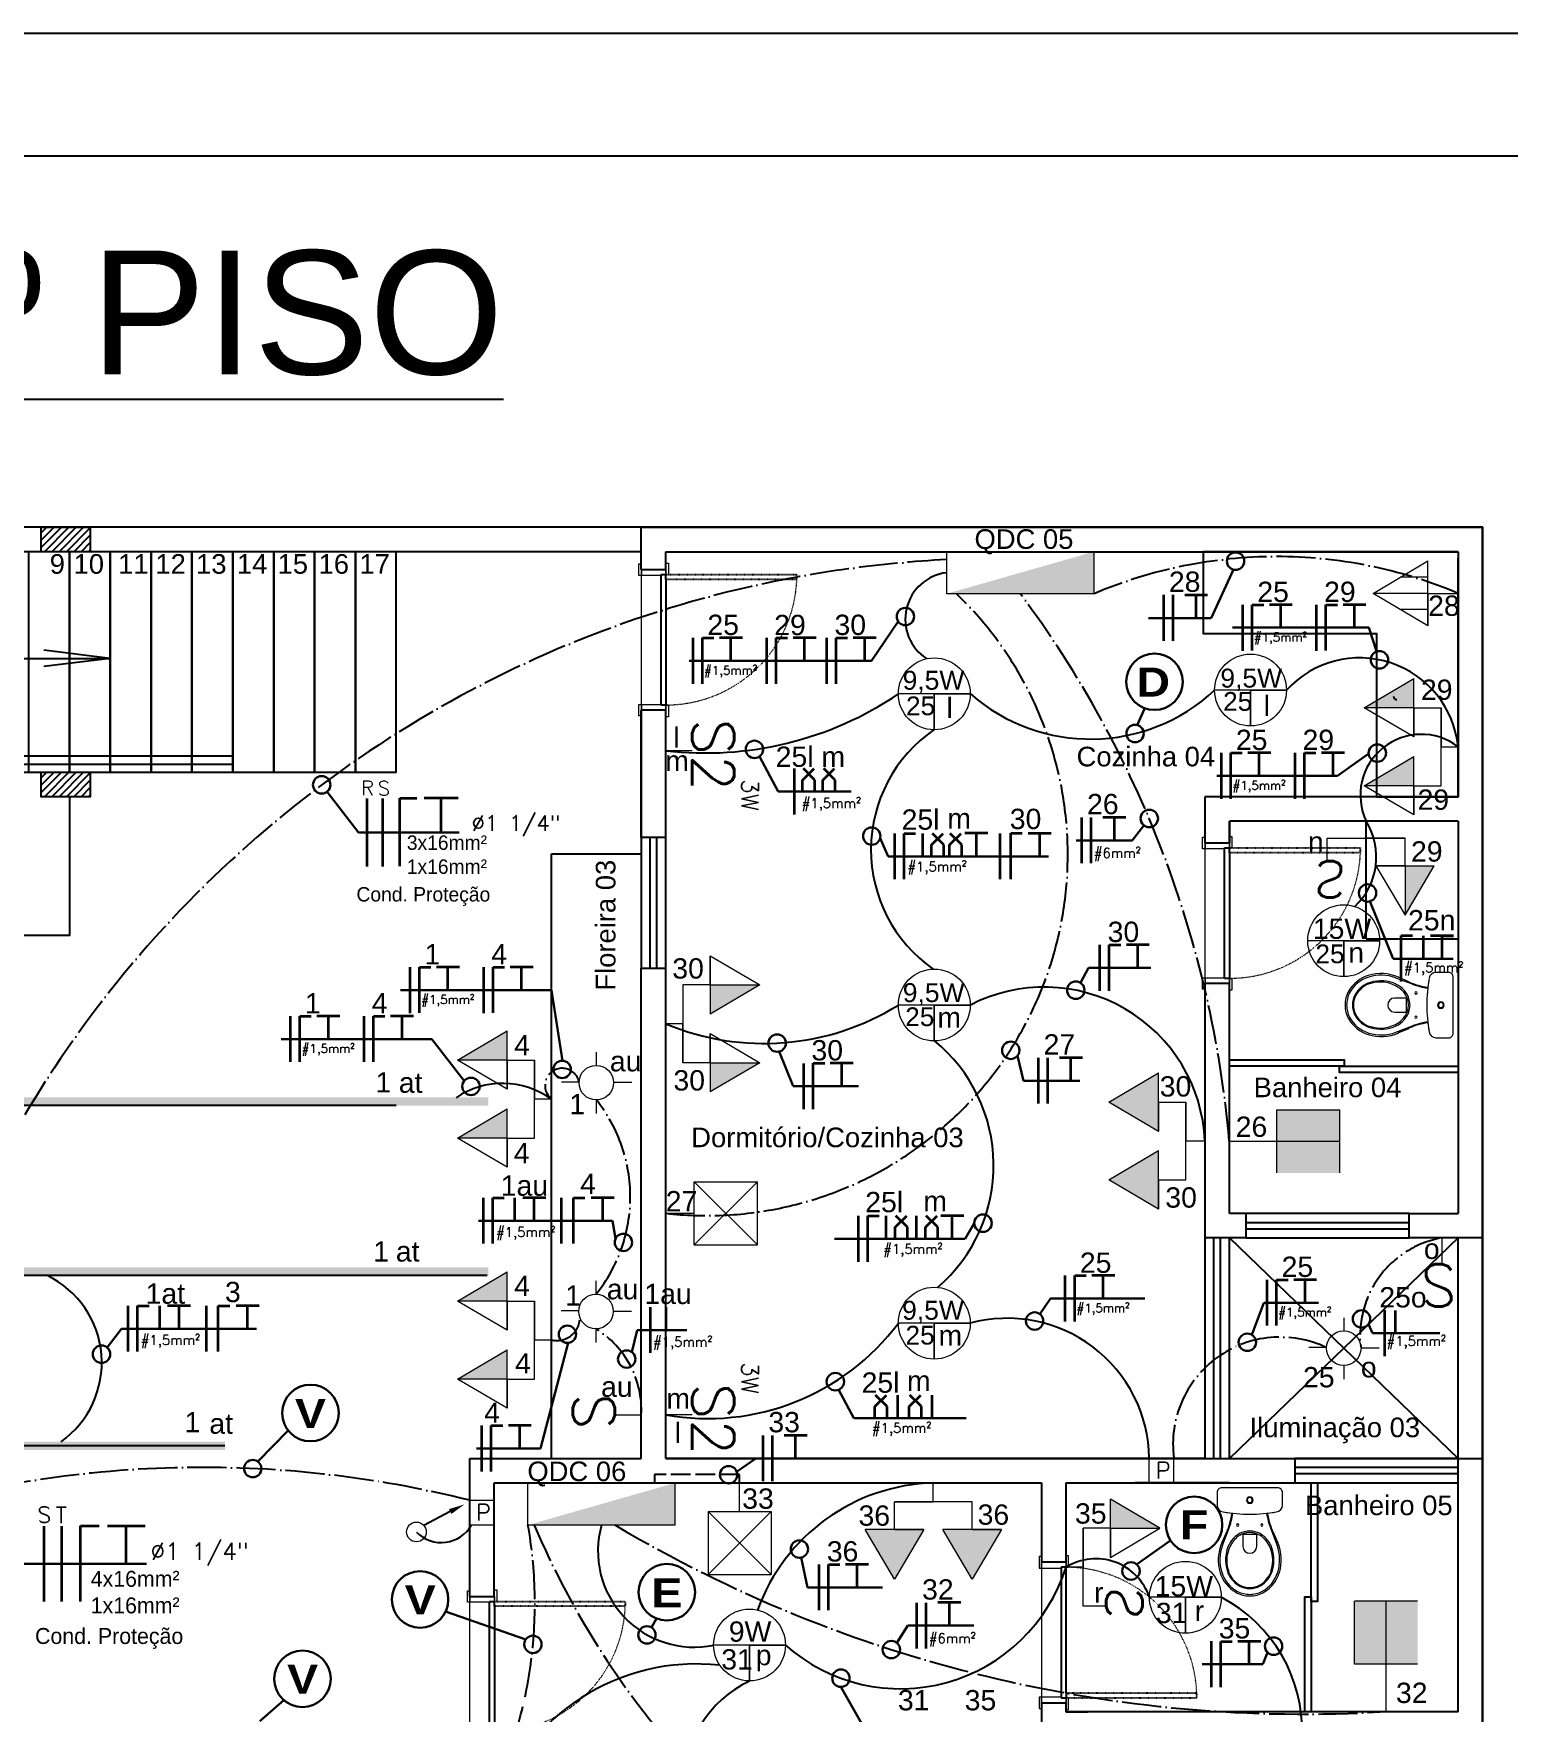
# Model space of a CAD drawing. Header units: millimetres. Extents: x 32721 to 70403, y 1490 to 13922.
# Drawn here: x 34161 to 35064, y 4918 to 5945 of the extents above; entities that cross this region are included whole.
import ezdxf
from ezdxf.enums import TextEntityAlignment as Align

# ---------------------------------------------------------------- set-up
doc = ezdxf.new("R2010")
doc.units = ezdxf.units.MM
for name, pattern in [('ACAD_ISO02W100', [15, 12, -3]), ('ACAD_ISO03W100', [30, 12, -18]), ('ACAD_ISO04W100', [30, 24, -3, 0, -3]), ('DASHDOT', [1, 0.5, -0.25, 0, -0.25])]:
    doc.linetypes.add(name, pattern=pattern)
for name, color, linetype in [('08', 8, 'Continuous'), ('1-ARQ-DEMOLIR', 12, 'Continuous'), ('COMODOS', 50, 'Continuous'), ('Correções', 30, 'Continuous'), ('EJEL25170TP', 1, 'DASHDOT'), ('VIEWPORT', 10, 'Continuous')]:
    doc.layers.add(name, color=color, linetype=linetype)
for name, color, linetype, lineweight in [('A-DOOR', 9, 'Continuous', 9), ('EJEL05130C', 130, 'Continuous', 30), ('EJEL0550C', 50, 'Continuous', 35), ('EJEL0580C', 80, 'Continuous', 9), ('EJEL09210C', 210, 'Continuous', 9), ('EJEL25170C', 170, 'Continuous', 25), ('EJEL25170T', 170, 'ACAD_ISO02W100', 25), ('EJEL3040C', 40, 'Continuous', 9), ('EJELFORMATO', 170, 'Continuous', 25), ('P-SANR-FIXT', 9, 'Continuous', 18)]:
    doc.layers.add(name, color=color, linetype=linetype, lineweight=lineweight)
doc.styles.add('COTAS', font='arial.ttf', dxfattribs={"height": 12})
doc.styles.add('M_abG50', font='', dxfattribs={"width": 1.1, "height": 0.13})
doc.styles.add('PADRÃO', font='', dxfattribs={"height": 0.2})
doc.styles.add('ROMANS', font='romans.shx')
doc.styles.add('ROMANSI', font='RomanS')
doc.styles.add('SR60', font='simplex', dxfattribs={"height": 0.15})
doc.styles.add('SR80', font='SIMPLEX', dxfattribs={"height": 0.1})
doc.styles.get('M_abG50').set_extended_font_data('Arial Black')
doc.styles.get('PADRÃO').set_extended_font_data('AvantGarde Bk BT')

# ---------------------------------------------------------------- blocks, each defined once
blk = doc.blocks.new('Bacia Sanitária - Caixa Acoplada-736075-Planta Baixa Térreo')
at = {"layer": 'P-SANR-FIXT'}
for p, q in [((-46, 446), (-18, 382)), ((-18, 382), (-46, 446)), ((-4, 360), (-42, 462)), ((82, 468), (82, 396)), ((168, 396), (168, 468)), ((292, 462), (254, 360)), ((268, 382), (296, 447)), ((268, 382), (296, 445)), ((82, 396), (82, 392)), ((168, 392), (168, 396)), ((-75, 215), (-75, 139)), ((-75, 215), (-75, 139)), ((325, 139), (325, 215)), ((325, 139), (325, 215)), ((-45, 110), (295, 110)), ((-45, 110), (295, 110))]:
    blk.add_line(p, q, dxfattribs=at)
for centre, radius, start, end in [((142, 569), 207, 119.8934, 162.9037), ((142, 569), 207, 119.8934, 162.9037), ((142, 569), 197, 117.6683, 162.9037), ((125, 599), 173, 89.9999, 119.8345), ((125, 599), 173, 89.9999, 119.8345), ((125, 599), 163, 89.9999, 117.1336), ((125, 599), 128, 89.9999, 120.0915), ((125, 599), 122, 89.9999, 120.0799), ((125, 599), 173, 60.1403, 90.0001), ((125, 599), 173, 60.1403, 90.0001), ((125, 599), 163, 62.8643, 90.0001), ((125, 599), 128, 60.0615, 90.0001), ((125, 599), 122, 60.1319, 90.0001), ((108, 569), 197, 17.096, 62.33), ((108, 569), 207, 17.0964, 60.0857), ((108, 569), 207, 17.0964, 60.0857), ((199, 551), 267, 162.9037, 203.3677), ((199, 551), 267, 162.9037, 203.4156), ((199, 551), 257, 162.9037, 200.3748), ((199, 551), 222, 162.9038, 204.386), ((181, 555), 197, 159.8293, 214.7002), ((142, 569), 163, 120.1119, 162.9038), ((142, 569), 157, 120.1036, 159.8293), ((108, 569), 157, 20.1697, 60.0616), ((108, 569), 163, 17.0964, 60.0087), ((69, 555), 197, 325.2993, 20.1697), ((51, 551), 222, 335.6141, 17.0964), ((51, 551), 257, 339.6252, 17.096), ((51, 551), 267, 336.5877, 17.0964), ((51, 551), 267, 336.5877, 17.0964), ((132, 521), 148, 204.386, 254.5002), ((132, 521), 138, 214.7002, 254.4981), ((125, 468), 42.6, 90, 180), ((125, 468), 42.6, 0.2707, 90.0001), ((118, 521), 148, 285.5003, 335.6141), ((118, 521), 138, 291.2111, 325.2993), ((-471, 187), 494, 9.1619, 23.2779), ((-471, 187), 494, 9.1619, 23.2779), ((-471, 187), 499, 9.1306, 20.3751), ((51, 338), 6.91, 90, 270), ((51, 338), 6.91, 270, 90), ((125, 987), 592, 265.8745, 270), ((125, 497), 123, 254.5002, 270), ((125, 497), 113, 254.4981, 270.0003), ((125, 987), 592, 270, 274.1255), ((125, 497), 113, 270, 285.5011), ((125, 497), 123, 269.9999, 285.5003), ((118, 521), 138, 285.5011, 291.2111), ((199, 338), 6.91, 90, 270), ((199, 338), 6.91, 270, 90), ((721, 187), 499, 159.6251, 170.8694), ((721, 187), 494, 156.7225, 170.8381), ((721, 187), 494, 156.7225, 170.8381), ((-32, 215), 43.2, 99.0149, 179.4935), ((-32, 215), 43.2, 99.0149, 179.4935), ((125, -711), 982, 89.9988, 99.5752), ((125, -711), 982, 96.3826, 99.5752), ((125, 185), 20.2, 90, 270), ((125, -711), 982, 80.4248, 90.0012), ((125, 185), 20.2, 270, 90), ((125, -711), 982, 80.4248, 83.6174), ((282, 215), 43.2, 0.4859, 80.9851), ((282, 215), 43.2, 0.4859, 80.9851), ((-46, 139), 29.3, 180.6996, 271.3234), ((-46, 139), 29.3, 180.6996, 271.3234), ((125, 185), 15.3, 90, 270), ((125, 185), 15.3, 267.6108, 90), ((296, 139), 29.3, 268.6766, 359.3223), ((296, 139), 29.3, 268.6766, 359.3223)]:
    blk.add_arc(centre, radius, start, end, dxfattribs=at)
blk = doc.blocks.new('Porta de madeira - 80x240cm 2-909150-Planta Baixa Térreo')
at = {"layer": 'A-DOOR', "lineweight": 18}
for p, q in [((-520, 122), (-520, 107)), ((-450, 122), (-520, 122)), ((-485, 107), (-450, 107)), ((-450, 107), (-485, 107)), ((-450, 107), (-450, 122)), ((-450, -13), (-450, 107)), ((340, 107), (-450, 107)), ((410, 122), (340, 122)), ((340, 122), (340, 107)), ((340, 107), (375, 107)), ((375, 107), (340, 107)), ((340, 107), (340, -13)), ((410, 107), (410, 122)), ((-525, -43), (-525, -58)), ((-525, -58), (-455, -58)), ((-455, -43), (-485, -43)), ((-485, -43), (-455, -43)), ((-455, -43), (-455, -13)), ((-455, -13), (-450, -13)), ((340, -13), (345, -13)), ((345, -13), (345, -43)), ((375, -43), (345, -43)), ((345, -43), (345, -58)), ((345, -43), (375, -43)), ((345, -58), (415, -58)), ((415, -58), (415, -43))]:
    blk.add_line(p, q, dxfattribs=at)
at = {"layer": 'A-DOOR', "lineweight": 25}
for p, q in [((345, -13), (-455, -13)), ((-455, -13), (-455, -43)), ((-425, -43), (-455, -43)), ((-425, -43), (345, -43)), ((345, -43), (345, -13))]:
    blk.add_line(p, q, dxfattribs=at)
at = {"layer": 'A-DOOR', "linetype": 'ACAD_ISO03W100', "lineweight": 25, "ltscale": 0.1}
for p, q in [((-455, -43), (-455, -843)), ((-425, -843), (-425, -43)), ((-455, -843), (-425, -843))]:
    blk.add_line(p, q, dxfattribs=at)
at = {"layer": 'A-DOOR', "linetype": 'ACAD_ISO03W100', "lineweight": 18, "ltscale": 0.1}
blk.add_arc((-455, -43), 800, 272.1491, 0, dxfattribs=at)
blk = doc.blocks.new('A$C4F674D86')
at = {"layer": 'EJEL0580C'}
for p, q in [((16.16, 0), (-16.16, 0)), ((16.16, 0), (-16.16, 0)), ((0, 0), (0, -16.16)), ((0, -16.16), (0, 0)), ((0, 0), (16.16, 0)), ((0, 0), (0, -16.16)), ((0, -16.16), (0, 0)), ((0, 0), (16.16, 0))]:
    blk.add_line(p, q, dxfattribs=at)
blk.add_circle((0, 0), 16.16, dxfattribs=at)
blk.add_circle((0, 0), 16.16, dxfattribs=at)
blk = doc.blocks.new('ytfytf')
at = {"layer": 'EJEL0580C'}
for p, q in [((0, 236), (0, 134)), ((-134, 4), (-269, 4)), ((274, 0), (134, 0)), ((0, -134), (0, -240))]:
    blk.add_line(p, q, dxfattribs=at)
blk.add_circle((0, 0), 134, dxfattribs=at)
blk = doc.blocks.new('A$C5CDA3447')
at = {"layer": 'EJEL0580C'}
blk.add_line((6.63, 0), (-6.63, 0), dxfattribs=at)
at = {"layer": 'EJEL0580C', "style": 'SR80'}
blk.add_text('S', height=21.16, rotation=270, dxfattribs=at).set_placement((6.63, 7.39))
blk = doc.blocks.new('tomada e int')
at = {"layer": 'EJEL0580C'}
h = blk.add_hatch(color=256, dxfattribs=at)
h.dxf.hatch_style = 1
h.paths.add_polyline_path([(2009.6, 3072.4), (2009.6, 3090.2), (1979.4, 3072.4)])
for p, q in [((1979.4, 3072.4), (2009.6, 3090.2)), ((2009.6, 3054.5), (2009.6, 3090.2)), ((2009.6, 3054.5), (1979.4, 3072.4)), ((2009.6, 3072.4), (1979.4, 3072.4)), ((2009.6, 3072.4), (2026.4, 3072.4)), ((2009.6, 3072.4), (2009.6, 3054.5)), ((2026.4, 3024.7), (2026.4, 3072.4)), ((2026.4, 3072.4), (2026.4, 3048.5)), ((2026.4, 3048.5), (2036.8, 3048.5)), ((2012.4, 3024.7), (2026.4, 3024.7))]:
    blk.add_line(p, q, dxfattribs=at)
at = {"layer": 'EJEL0580C', "style": 'SR80'}
blk.add_text('S', height=22.3, rotation=90, dxfattribs=at).set_placement((2012.4, 3016.9))
blk = doc.blocks.new('A$C3D7A1D48')
at = {"layer": 'EJEL0580C'}
blk.add_line((6.63, 0), (-6.63, 0), dxfattribs=at)
at = {"layer": 'EJEL0580C', "style": 'SR80'}
blk.add_text('S2', height=21.161, rotation=270, dxfattribs=at).set_placement((6.64, 16.05))
blk = doc.blocks.new('s2 3w')
at = {"layer": 'EJEL0580C', "xscale": 1.21732736314486, "yscale": 1.21732736314486, "zscale": 1.21732736314486}
blk.add_blockref('A$C3D7A1D48', (2289.9, 2240.1), dxfattribs=at)
at = {"layer": 'EJEL0580C', "style": 'SR60'}
blk.add_text('3W', height=10.3, rotation=270, dxfattribs=at).set_placement((2328.2, 2222.6))
blk = doc.blocks.new('A$C0AE3526C')
at = {"layer": 'EJEL0580C'}
h = blk.add_hatch(color=256, dxfattribs=at)
h.dxf.hatch_style = 1
h.paths.add_polyline_path([(47.61, 15.87), (15.87, 15.87), (15.87, -15.87), (47.61, -15.87)])
h = blk.add_hatch(color=256, dxfattribs=at)
h.dxf.hatch_style = 1
h.paths.add_polyline_path([(47.61, -15.87), (47.61, 0), (15.87, 0), (15.87, -15.87)])
for p, q in [((15.87, 15.87), (47.61, 15.87)), ((15.87, -15.87), (15.87, 15.87)), ((15.87, -15.87), (15.87, 15.87)), ((47.61, -15.87), (47.61, 15.87)), ((47.61, -15.87), (47.61, 15.87)), ((-7.92, 0), (47.61, 0)), ((0, 0), (47.61, 0))]:
    blk.add_line(p, q, dxfattribs=at)
blk = doc.blocks.new('A$C51C8040F')
at = {"layer": 'EJEL0580C'}
h = blk.add_hatch(color=256, dxfattribs=at)
h.dxf.hatch_style = 1
h.paths.add_polyline_path([(0, -16.93), (28.69, 0), (0, 16.93)])
for p, q in [((0, 0), (0, 16.93)), ((0, 16.93), (0, -16.93)), ((0, 16.93), (28.69, 0)), ((0, 0), (-15.87, 0)), ((28.69, 0), (0, -16.93))]:
    blk.add_line(p, q, dxfattribs=at)
blk = doc.blocks.new('tv 2 altas')
at = {"layer": 'EJEL0580C'}
for p, q in [((-37.6, 2842.2), (10, 2842.2)), ((10, 2842.2), (-13.8, 2842.2)), ((-13.8, 2842.2), (-13.8, 2830.6))]:
    blk.add_line(p, q, dxfattribs=at)
at = {"layer": 'EJEL0580C', "xscale": 1.059979705887933, "yscale": 1.059979705887933, "zscale": 1.059979705887933, "rotation": 90}
for p in [(-37.6, 2859), (10, 2859)]:
    blk.add_blockref('A$C51C8040F', p, dxfattribs=at)
blk = doc.blocks.new('tomada dupla media 01')
at = {"layer": 'EJEL0580C'}
h = blk.add_hatch(color=256, dxfattribs=at)
h.dxf.hatch_style = 1
h.paths.add_polyline_path([(1921.4, 2677.1), (1903.5, 2677.1), (1921.4, 2646.8)])
h = blk.add_hatch(color=256, dxfattribs=at)
h.dxf.hatch_style = 1
h.paths.add_polyline_path([(1969.1, 2677.1), (1951.2, 2677.1), (1969.1, 2646.8)])
for p, q in [((1945.2, 2693.8), (1945.2, 2704.2)), ((1969.1, 2693.8), (1921.4, 2693.8)), ((1921.4, 2693.8), (1945.2, 2693.8)), ((1921.4, 2677.1), (1921.4, 2693.8)), ((1969.1, 2677.1), (1969.1, 2693.8)), ((1939.2, 2677.1), (1903.5, 2677.1)), ((1921.4, 2646.8), (1903.5, 2677.1)), ((1921.4, 2677.1), (1939.2, 2677.1)), ((1939.2, 2677.1), (1921.4, 2646.8)), ((1921.4, 2677.1), (1921.4, 2646.8)), ((1986.9, 2677.1), (1951.2, 2677.1)), ((1969.1, 2646.8), (1951.2, 2677.1)), ((1969.1, 2677.1), (1986.9, 2677.1)), ((1986.9, 2677.1), (1969.1, 2646.8)), ((1969.1, 2677.1), (1969.1, 2646.8))]:
    blk.add_line(p, q, dxfattribs=at)
blk = doc.blocks.new('A$C1FA829F1')
at = {"layer": 'EJEL0580C'}
for p, q in [((0, 0), (0, 16.93)), ((0, 16.93), (0, -16.93)), ((0, 16.93), (28.69, 0)), ((0, 0), (-15.87, 0)), ((0, 8.46), (14.34, 8.46)), ((28.69, 0), (0, -16.93)), ((0, 0), (28.69, 0)), ((0, -8.46), (14.34, -8.46))]:
    blk.add_line(p, q, dxfattribs=at)
blk = doc.blocks.new('A$C15267267')
at = {"layer": 'EJEL0580C'}
for p, q in [((-37.03, -21.16), (-37.03, 0)), ((37.03, 0), (-37.03, 0)), ((37.03, -21.16), (37.03, 0)), ((37.03, -21.16), (-37.03, -21.16))]:
    blk.add_line(p, q, dxfattribs=at)
blk.add_solid([(37.03, 0), (37.03, -21.16), (-37.03, -21.16)], dxfattribs=at)
blk = doc.blocks.new('A$C4247474B')
at = {"layer": 'EJEL0580C'}
for p, q in [((0, 0), (31.7, 0)), ((0, 0), (0, -31.7)), ((31.7, 0), (31.7, -31.7)), ((0, -31.7), (31.7, -31.7))]:
    blk.add_line(p, q, dxfattribs=at)
at = {"layer": 'EJEL0580C', "style": 'SR80'}
blk.add_text('P', height=21.2, rotation=270, dxfattribs=at).set_placement((5.5, -8.3))
blk = doc.blocks.new('A$C45B0798E')
at = {"layer": 'EJEL0580C'}
for p, q in [((-15.87, -15.87), (-15.87, 15.87)), ((-15.87, 15.87), (15.87, 15.87)), ((15.87, -15.87), (15.87, 15.87)), ((-26.87, 0), (-30.17, 0)), ((-15.87, 0), (-26.87, 0)), ((-15.87, -15.87), (15.87, -15.87))]:
    blk.add_line(p, q, dxfattribs=at)
at = {"layer": 'EJEL0580C', "ltscale": 0.015}
for p, q in [((-15.87, -15.87), (15.87, 15.87)), ((-15.87, 15.87), (15.87, -15.87))]:
    blk.add_line(p, q, dxfattribs=at)
blk = doc.blocks.new('A$C71E37391')
at = {"layer": 'EJEL0550C', "ltscale": 0.015}
for p, q in [((7.02, 14.03), (-7.02, 14.03)), ((0, 0), (0, 14.03))]:
    blk.add_line(p, q, dxfattribs=at)
blk = doc.blocks.new('A$C1116134A')
at = {"layer": 'EJEL0550C', "ltscale": 0.015}
for p, q in [((0, -14.03), (0, 14.03)), ((0, 14.03), (7.02, 14.03))]:
    blk.add_line(p, q, dxfattribs=at)
blk = doc.blocks.new('A$C33D512FD')
at = {"layer": 'EJEL0550C', "ltscale": 0.015}
for p, q in [((-3.8, 7), (3.3, 14)), ((3.8, 7), (-3.3, 14)), ((-3.8, 0), (-3.8, 7)), ((3.8, 0), (3.8, 7))]:
    blk.add_line(p, q, dxfattribs=at)
blk = doc.blocks.new('Eletroduto que sober')
at = {"layer": 'EJEL09210C', "linetype": 'ByBlock', "lineweight": -2}
blk.add_line((37626.6869, 7030.9998), (37626.5776, 7030.9418), dxfattribs=at)
at = {"layer": 'EJEL09210C'}
blk.add_circle((37626.5467, 7030.9149), 0.041, dxfattribs=at)
blk.add_solid([(37626.6816, 7031.0097), (37626.7464, 7031.0293), (37626.6922, 7030.9898)], dxfattribs=at)

msp = doc.modelspace()

# ---------------------------------------------------------------- hatches: boundary and pattern name
at = {"layer": '08'}
h = msp.add_hatch(dxfattribs=at)
h.set_pattern_fill('ANSI31', color=256)
h.set_pattern_definition([(45, (-83825.408, -81310.9342), (-2.24506403, 2.24506403), [])])
h.paths.add_polyline_path([(34165.5, 5643.2), (34195.5, 5643.2), (34195.5, 5628.2), (34165.5, 5628.2)])
h = msp.add_hatch(dxfattribs=at)
h.set_pattern_fill('ANSI31', color=256)
h.set_pattern_definition([(45, (-83825.408, -81460.9342), (-2.24506403, 2.24506403), [])])
h.paths.add_polyline_path([(34165.5, 5493.2), (34195.5, 5493.2), (34195.5, 5478.2), (34165.5, 5478.2)])
at = {"layer": '1-ARQ-DEMOLIR', "transparency": 33554559}
h = msp.add_hatch(color=3, dxfattribs=at)
h.dxf.hatch_style = 1
h.paths.add_polyline_path([(33658.1, 5294.2), (33658.1, 5289.2), (34439.1, 5289.2), (34439.1, 5294.2)])
h = msp.add_hatch(color=3, dxfattribs=at)
h.dxf.hatch_style = 1
h.paths.add_polyline_path([(33658.1, 5190.2), (33658.1, 5185.2), (34439.1, 5185.2), (34439.1, 5190.2)])
h = msp.add_hatch(color=3, dxfattribs=at)
h.dxf.hatch_style = 1
h.paths.add_polyline_path([(33817.7, 5083.4), (33817.7, 5078.4), (34278, 5078.4), (34278, 5083.4)])

# ---------------------------------------------------------------- linework, layer by layer
at = {"layer": '08'}
for p, q in [((34427.8, 5643.2), (34277, 5643.2)), ((34532.8, 5617.2), (34532.8, 5643.2)), ((34532.8, 5643.2), (35047.8, 5643.2)), ((35047.8, 5643.2), (35047.8, 5208.2)), ((34547.8, 5617.2), (34547.8, 5628.2)), ((34547.8, 5628.2), (35032.8, 5628.2)), ((35032.8, 5628.2), (35032.8, 5478.2)), ((34532.8, 5617.2), (34547.8, 5617.2)), ((34045.3, 5562.9), (34207.8, 5562.9)), ((34207.8, 5562.9), (34167.1, 5567.9)), ((34207.8, 5562.9), (34167.1, 5557.9)), ((34532.8, 5453.2), (34532.8, 5531.2)), ((34547.8, 5531.2), (34532.8, 5531.2)), ((34547.8, 5453.2), (34547.8, 5531.2)), ((35032.8, 5478.2), (34877.8, 5478.2)), ((34877.8, 5478.2), (34877.8, 5449.9)), ((34877.8, 5478.2), (34877.8, 5449.9)), ((34892.8, 5463.2), (34892.8, 5449.9)), ((34892.8, 5449.9), (34892.8, 5463.2)), ((35032.8, 5463.2), (34892.8, 5463.2)), ((34976.6, 5391.3), (34976.6, 5463.2)), ((35032.8, 5463.2), (35032.8, 5223.2)), ((34547.8, 5453.2), (34532.8, 5453.2)), ((34547.8, 5453.2), (34532.8, 5453.2)), ((34532.8, 5453.2), (34532.8, 5373.2)), ((34547.8, 5373.2), (34547.8, 5453.2)), ((34877.8, 5449.9), (34892.8, 5449.9)), ((34477.8, 5073.2), (34477.8, 5443.2)), ((34477.8, 5443.2), (34532.8, 5443.2)), ((34976.6, 5391.3), (35032.8, 5391.3)), ((34532.8, 5073.2), (34532.8, 5373.2)), ((34532.8, 5373.2), (34547.8, 5373.2)), ((34547.8, 5073.2), (34547.8, 5373.2)), ((34877.8, 5363.9), (34877.8, 5208.2)), ((34892.8, 5363.9), (34877.8, 5363.9)), ((34892.8, 5223.2), (34892.8, 5363.9)), ((34902.8, 5223.2), (34892.8, 5223.2)), ((34902.8, 5223.2), (34902.8, 5208.2)), ((35002.8, 5223.2), (34902.8, 5223.2)), ((35002.8, 5223.2), (35032.8, 5223.2)), ((35002.8, 5208.2), (35002.8, 5223.2)), ((34902.8, 5208.2), (34877.8, 5208.2)), ((34877.8, 5208.2), (34877.8, 5073.2)), ((34892.8, 5073.2), (34892.8, 5208.2)), ((34892.8, 5208.2), (35032.8, 5073.2)), ((35032.8, 5208.2), (34892.8, 5073.2)), ((34902.8, 5208.2), (35002.8, 5208.2)), ((35047.8, 5208.2), (35002.8, 5208.2)), ((35032.8, 5073.2), (35032.8, 5208.2)), ((35047.8, 5208.2), (35047.8, 5058.2)), ((34427.8, 4988.7), (34427.8, 5073.2)), ((34427.8, 5073.2), (34532.8, 5073.2)), ((34877.8, 5073.2), (34547.8, 5073.2)), ((34547.8, 5073.2), (34932.8, 5073.2)), ((34877.8, 5073.2), (34892.8, 5073.2)), ((34892.8, 5073.2), (35032.8, 5073.2)), ((35032.8, 5073.2), (34932.8, 5073.2)), ((34932.8, 5073.2), (34932.8, 5058.2)), ((35032.8, 5073.2), (35047.8, 5073.2)), ((35032.8, 5058.2), (35032.8, 5073.2)), ((35047.8, 5073.2), (35047.8, 4673.2)), ((34442.8, 5058.2), (34777.8, 5058.2)), ((34442.8, 4988.7), (34442.8, 5058.2)), ((34532.8, 5058.2), (34585.7, 5058.2)), ((34777.8, 5058.2), (34777.8, 5009.7)), ((34792.8, 5058.2), (34932.8, 5058.2)), ((34792.8, 5058.2), (34792.8, 5009.7)), ((34892.8, 5058.2), (34835, 5058.2)), ((34932.8, 5058.2), (35032.8, 5058.2)), ((35032.8, 4918.2), (35032.8, 5058.2)), ((34792.8, 5009.7), (34777.8, 5009.7)), ((34427.8, 4988.7), (34442.8, 4988.7)), ((34777.8, 4923.7), (34777.8, 4903.2)), ((34777.8, 4923.7), (34792.8, 4923.7)), ((34792.8, 4923.7), (34792.8, 4918.2)), ((34792.8, 4918.2), (34806.2, 4918.2)), ((35032.8, 4918.2), (34792.8, 4918.2)), ((34806.2, 4918.2), (34792.8, 4918.2)), ((34806.2, 4918.2), (34792.8, 4918.2)), ((34942.8, 4918.2), (34917.8, 4918.2))]:
    msp.add_line(p, q, dxfattribs=at)
at = {"layer": '08', "color": 9}
for p, q in [((34538.3, 5373.2), (34538.3, 5453.2)), ((34542.3, 5373.2), (34542.3, 5453.2)), ((34902.8, 5217.7), (35002.8, 5217.7)), ((34902.8, 5213.7), (35002.8, 5213.7)), ((34883.3, 5073.2), (34883.3, 5208.2)), ((34887.3, 5073.2), (34887.3, 5208.2)), ((35032.8, 5067.7), (34932.8, 5067.7)), ((35032.8, 5063.7), (34932.8, 5063.7))]:
    msp.add_line(p, q, dxfattribs=at)
at = {"layer": '08'}
for points in [[(33047.8, 3643.2), (35047.8, 3643.2), (35047.8, 5643.2), (33047.8, 5643.2)], [(34165.5, 5643.2), (34195.5, 5643.2), (34195.5, 5628.2), (34165.5, 5628.2)], [(34157.8, 5493.2), (34182.8, 5493.2), (34182.8, 5628.2), (34157.8, 5628.2)], [(34182.8, 5493.2), (34207.8, 5493.2), (34207.8, 5628.2), (34182.8, 5628.2)], [(34207.8, 5493.2), (34232.8, 5493.2), (34232.8, 5628.2), (34207.8, 5628.2)], [(34232.8, 5493.2), (34257.8, 5493.2), (34257.8, 5628.2), (34232.8, 5628.2)], [(34257.8, 5493.2), (34282.8, 5493.2), (34282.8, 5628.2), (34257.8, 5628.2)], [(34282.8, 5493.2), (34307.8, 5493.2), (34307.8, 5628.2), (34282.8, 5628.2)], [(34307.8, 5493.2), (34332.8, 5493.2), (34332.8, 5628.2), (34307.8, 5628.2)], [(34332.8, 5493.2), (34357.8, 5493.2), (34357.8, 5628.2), (34332.8, 5628.2)], [(34357.8, 5493.2), (34382.8, 5493.2), (34382.8, 5628.2), (34357.8, 5628.2)], [(34165.5, 5493.2), (34195.5, 5493.2), (34195.5, 5478.2), (34165.5, 5478.2)], [(34892.8, 5313.2), (34892.8, 5317.1), (34963.1, 5317.1), (34963.1, 5313.2)], [(35032.8, 5313.2), (35032.8, 5309.4), (34960.2, 5309.4), (34960.2, 5313.2)], [(34942.8, 5058.2), (34946.7, 5058.2), (34946.7, 4985.6), (34942.8, 4985.6)], [(34942.8, 4918.2), (34939, 4918.2), (34939, 4988.5), (34942.8, 4988.5)]]:
    msp.add_lwpolyline(points, close=True, dxfattribs=at)
for points in [[(34532.8, 5628.2), (33562.8, 5628.2)], [(35032.8, 5628.2), (34876.7, 5628.2), (34876.7, 5578.2), (34982.8, 5578.2), (34982.8, 5478.2), (35032.8, 5478.2), (35032.8, 5624.4)], [(34532.8, 5531.2), (34532.8, 5453.2)], [(34097.8, 5468.2), (34097.8, 5503.2), (34282.8, 5503.2)], [(34102.8, 5468.2), (34102.8, 5498.2), (34282.8, 5498.2)], [(33912.8, 5493.2), (33912.8, 5493.2), (34182.8, 5493.2)], [(34182.8, 5478.2), (34182.8, 5393.2), (33912.8, 5393.2), (33912.8, 5478.2)]]:
    msp.add_lwpolyline(points, dxfattribs=at)
msp.add_arc((34995.4, 5539.8), 2.16, 180, 270, dxfattribs=at)
msp.add_arc((34995.4, 5539.8), 2.16, 180, 270, dxfattribs=at)
at = {"layer": '1-ARQ-DEMOLIR', "color": 3, "transparency": 33554559}
for p, q in [((34382.8, 5289.2), (33658.1, 5289.2)), ((34382.8, 5185.2), (33658.1, 5185.2)), ((34438.5, 5185.2), (33661.1, 5185.2)), ((34278, 5080.9), (33817.7, 5080.9))]:
    msp.add_line(p, q, dxfattribs=at)
at = {"layer": 'EJEL05130C'}
for p, q in [((34881.6, 5587.6), (34895.4, 5617.3)), ((34673.8, 5561.4), (34690.1, 5585.4)), ((34881.6, 5587.6), (34843.3, 5587.6)), ((34978.1, 5581.7), (34894.7, 5581.7)), ((34982.8, 5567.3), (34978.1, 5581.7)), ((34562.1, 5561.4), (34673.8, 5561.4)), ((34836.3, 5522), (34841, 5532.4)), ((34605.1, 5502.8), (34616.7, 5481.4)), ((34978.1, 5504.6), (34959, 5491)), ((34959, 5491), (34885.1, 5491)), ((34340.5, 5481.3), (34359.7, 5456.4)), ((34616.7, 5481.4), (34661.4, 5481.4)), ((34833.4, 5451.5), (34840.5, 5460.7)), ((34421.4, 5456.4), (34359.7, 5456.4)), ((34679, 5452.8), (34684, 5441.7)), ((34833.4, 5451.5), (34799, 5451.5)), ((34684, 5441.7), (34782.1, 5441.7)), ((34978.9, 5414.2), (34993, 5379)), ((34993, 5379), (35029.8, 5379)), ((34801.7, 5364.3), (34806.6, 5373.5)), ((34801.7, 5364.3), (34801.7, 5364.3)), ((34806.6, 5373.5), (34844.8, 5373.5)), ((34385.5, 5359.9), (34477.8, 5359.9)), ((34477.8, 5359.9), (34484.5, 5316.6)), ((34312.3, 5329.9), (34404.6, 5329.9)), ((34404.6, 5329.9), (34424.5, 5304.3)), ((34618.9, 5331.9), (34618.9, 5331.9)), ((34617.2, 5322.2), (34625.9, 5301)), ((34763.2, 5319.7), (34766.7, 5304.4)), ((34766.7, 5304.4), (34801.2, 5304.4)), ((34625.9, 5301), (34665.8, 5301)), ((34515.2, 5218.7), (34433.2, 5218.7)), ((34517.1, 5207.9), (34515.2, 5218.7)), ((34736.6, 5217.3), (34731, 5207.7)), ((34731, 5207.7), (34651.2, 5207.7)), ((34776.8, 5161.6), (34783.4, 5171.1)), ((34783.4, 5171.1), (34841, 5171.1)), ((34906.6, 5148.8), (34914, 5168.5)), ((34914, 5168.5), (34947.4, 5168.5)), ((34205.9, 5141.1), (34214.7, 5152.6)), ((34214.7, 5152.6), (34297.2, 5152.6)), ((34527.1, 5138.2), (34530.3, 5151.8)), ((34530.3, 5151.8), (34560.7, 5151.8)), ((34977.9, 5155.3), (34980.4, 5149.8)), ((34980.4, 5149.8), (35021.6, 5149.8)), ((34488.1, 5143.9), (34471.2, 5079.3)), ((34653.6, 5115.3), (34663, 5097.9)), ((34663, 5097.9), (34731.6, 5097.9)), ((34316.7, 5090.3), (34298, 5071.4)), ((34471.2, 5079.3), (34432, 5079.3)), ((34591.2, 5065), (34602.9, 5073.2)), ((34602.9, 5073.2), (34644.2, 5073.2)), ((34836, 5008.3), (34856.7, 5023)), ((34229.9, 5008.7), (34149.1, 5008.7)), ((34630.7, 5012.5), (34634.5, 4994.3)), ((34634.5, 4994.3), (34680.4, 4994.3)), ((34413, 4979.5), (34462.1, 4962.4)), ((34539.1, 4969.7), (34542.1, 4975.2)), ((34689.2, 4960.4), (34695.9, 4970.9)), ((34695.9, 4970.9), (34736.4, 4970.9)), ((34916.1, 4954.5), (34913.4, 4947.2)), ((34913.4, 4947.2), (34876.2, 4947.2)), ((34655, 4933.4), (34672.1, 4903.2)), ((34314.1, 4925.3), (34299.3, 4912.4))]:
    msp.add_line(p, q, dxfattribs=at)
at = {"layer": 'EJEL05130C', "ltscale": 0.001}
for centre in [(34896.6, 5622.4), (34694.5, 5588.5), (34984.7, 5562), (34835.1, 5516.9), (34602.1, 5507.2), (34983.4, 5504.9), (34337.2, 5485.5), (34843.8, 5464.9), (34673.9, 5454.1), (34977.4, 5419.3), (34798.8, 5359.8), (34616, 5327.4), (34759, 5323), (34484.4, 5311.3), (34428.6, 5300.9), (34742, 5217.2), (34521.9, 5205.4), (34773.6, 5157.3), (34973.7, 5158.6), (34487.6, 5149.2), (34903.8, 5144.3), (34202.4, 5137), (34523.9, 5134), (34651.6, 5120.2), (34295, 5067), (34586.3, 5063.2), (34629.6, 5017.7), (34832.6, 5004.3), (34466.5, 4959.4), (34536.3, 4965.2), (34919.9, 4958.3), (34685.9, 4956.2), (34655, 4938.7)]:
    msp.add_circle(centre, 5.33, dxfattribs=at)
at = {"layer": 'EJEL05130C'}
for centre in [(34847, 5548.6), (34330.3, 5101), (34871.2, 5032.5), (34548.5, 4991.3), (34397.4, 4986.9), (34325.4, 4938.3)]:
    msp.add_circle(centre, 17.3, dxfattribs=at)
at = {"layer": 'EJEL0550C', "ltscale": 0.015}
for p, q in [((34852.6, 5573.6), (34852.6, 5601.7)), ((34858.4, 5573.6), (34858.4, 5601.7)), ((34901.1, 5567.6), (34901.1, 5595.7)), ((34946.2, 5567.6), (34946.2, 5595.7)), ((34564.5, 5547.4), (34564.5, 5575.4)), ((34609.6, 5547.4), (34609.6, 5575.4)), ((34646.4, 5547.4), (34646.4, 5575.4)), ((34887.9, 5477), (34887.9, 5505)), ((34933.1, 5477), (34933.1, 5505)), ((34626.7, 5467.4), (34626.7, 5495.4)), ((34631.6, 5488.4), (34638.6, 5495.4)), ((34631.6, 5481.4), (34631.6, 5488.4)), ((34639.1, 5488.4), (34632.1, 5495.4)), ((34639.1, 5481.4), (34639.1, 5488.4)), ((34644, 5488.4), (34651, 5495.4)), ((34644, 5481.4), (34644, 5488.4)), ((34651.5, 5488.4), (34644.5, 5495.4)), ((34651.5, 5481.4), (34651.5, 5488.4)), ((34365, 5435.6), (34365, 5477.2)), ((34374.6, 5435.6), (34374.6, 5477.2)), ((34802.5, 5437.5), (34802.5, 5465.5)), ((34808.3, 5437.5), (34808.3, 5465.5)), ((34688.1, 5427.7), (34688.1, 5455.8)), ((34705.1, 5441.8), (34705.1, 5455.8)), ((34752.6, 5427.7), (34752.6, 5455.7)), ((34813.6, 5359.5), (34813.6, 5387.6)), ((34998, 5365.1), (34998, 5393.2)), ((34998, 5393.2), (35005, 5393.2)), ((35011.7, 5379), (35011.7, 5393.1)), ((35030.1, 5393.1), (35016, 5393.1)), ((35023, 5379), (35023, 5393.1)), ((35023, 5393.1), (35030.1, 5393.1)), ((34391.3, 5345.8), (34391.3, 5373.9)), ((34436.4, 5345.8), (34436.4, 5373.9)), ((34318.1, 5315.9), (34318.1, 5343.9)), ((34363.2, 5315.9), (34363.2, 5343.9)), ((34632.4, 5287), (34632.4, 5315)), ((34775.9, 5290.4), (34775.9, 5318.4)), ((34781.7, 5290.4), (34781.7, 5318.4)), ((34436.2, 5204.7), (34436.2, 5232.7)), ((34455.5, 5218.7), (34455.5, 5232.7)), ((34484, 5204.7), (34484, 5232.7)), ((34665.8, 5193.6), (34665.8, 5221.7)), ((34682.8, 5207.7), (34682.8, 5221.7)), ((34701.3, 5207.7), (34701.3, 5221.7)), ((34792.4, 5157), (34792.4, 5185.1)), ((34916, 5154.5), (34916, 5182.6)), ((34218.8, 5138.6), (34218.8, 5166.7)), ((34238.1, 5152.6), (34238.1, 5166.6)), ((34266.6, 5138.6), (34266.6, 5166.7)), ((34538.5, 5137.8), (34538.5, 5165.8)), ((34548.1, 5151.8), (34548.1, 5165.8)), ((34988, 5135.8), (34988, 5163.9)), ((34994.5, 5149.8), (34994.5, 5163.8)), ((34689.8, 5097.9), (34689.8, 5111.9)), ((34710.9, 5097.9), (34710.9, 5111.9)), ((34435.3, 5065.2), (34435.3, 5093.3)), ((34607.4, 5059.2), (34607.4, 5087.2)), ((34613.2, 5059.2), (34613.2, 5087.2)), ((34167.4, 4985.6), (34167.4, 5031.8)), ((34178.1, 4985.6), (34178.1, 5031.8)), ((34641.7, 4980.3), (34641.7, 5008.3)), ((34701.5, 4956.8), (34701.5, 4984.9)), ((34707.3, 4956.8), (34707.3, 4984.9)), ((34881.8, 4933.2), (34881.8, 4961.3))]:
    msp.add_line(p, q, dxfattribs=at)
at = {"layer": 'EJEL25170C'}
for centre, radius, start, end in [((34723.1, 5586.8), 28.7, 96.7178, 237.0403), ((34972.6, 5502.6), 60.6, 5.8674, 137.5959), ((34572.1, 5716), 211, 263.4046, 304.0655), ((34807.8, 5624.9), 111.4, 228.692, 313.0236), ((34762.4, 5445.8), 89, 124.3439, 235.1807), ((35010.3, 5479.1), 37.3, 52.8164, 205.2175), ((34941.5, 5441.4), 41.3, 312.7602, 31.8877), ((34779.5, 5263.3), 98.4, 2.4734, 117.368), ((34607.9, 5483.1), 155.9, 247.3482, 301.8835), ((34650.1, 5252.5), 98.4, 310.6794, 50.8348), ((34448, 5251.5), 51.2, 54.4113, 123.9409), ((34143.3, 5131.8), 59.3, 305.3967, 64.1616), ((34756.9, 5072.1), 86.9, 0.8053, 105.1334), ((34573.4, 5243.6), 146, 259.9151, 323.1317), ((34714.6, 4940.8), 117.4, 91.4188, 160.3086), ((34410.4, 5042.9), 21.2, 224.2427, 330.507), ((34565.1, 5016.5), 58.8, 164.2278, 281.8528), ((34691.5, 5038.4), 106.2, 228.4445, 342.6095), ((34811, 4977), 34.8, 18.8711, 121.4212), ((34845.1, 4906.4), 92.3, 358.028, 62.3923), ((34566.4, 4817.4), 130, 83.5743, 161.9367), ((34629.6, 4872.8), 71, 115.3852, 246.5821)]:
    msp.add_arc(centre, radius, start, end, dxfattribs=at)
at = {"layer": 'EJEL25170T'}
for p, q in [((34593, 5063.4), (34540.9, 5063.4)), ((34540.9, 5063.4), (34541, 5058.2)), ((34548.7, 5063.2), (34548.7, 5063.2)), ((34593, 5058.2), (34593, 5063.4))]:
    msp.add_line(p, q, dxfattribs=at)
at = {"layer": 'EJEL25170TP', "linetype": 'ACAD_ISO04W100'}
for centre, radius, start, end in [((34754.6, 4927.1), 697.1, 92.8633, 170.3127), ((34921.7, 5339.5), 285.7, 67.0982, 113.0215), ((34572.9, 5442.8), 221, 263.4982, 46.235), ((34239.9, 5210), 655.4, 5.0197, 36.7836), ((34484.4, 5301.5), 10.5, 11.1136, 231.5544), ((34430.9, 5233.3), 95.2, 321.285, 38.5251), ((35033.4, 5148.6), 60.5, 99.9098, 187.5264), ((34481.1, 5159.4), 14.1, 256.6707, 16.93), ((34474, 5102.6), 58.9, 357.3353, 58.0749), ((34923.9, 5081.9), 65.6, 64.3827, 187.4947), ((34264.5, 4394.9), 672.8, 75.9548, 106.9696), ((34193.6, 4984.5), 274.1, 335.3602, 10.0761), ((34952.4, 5240.7), 528, 203.2336, 278.7649), ((34938.2, 5741.8), 825.1, 239.2792, 273.5102)]:
    msp.add_arc(centre, radius, start, end, dxfattribs=at)
at = {"layer": 'EJELFORMATO', "color": 7}
msp.add_lwpolyline([(32720.7, 1490.3), (39028.2, 1490.3), (39028.2, 5945.3), (32720.7, 5945.3)], close=True, dxfattribs=at)
at = {"layer": 'EJELFORMATO'}
msp.add_lwpolyline([(38953.2, 1565.3), (38953.2, 5870.3), (32908.2, 5870.3), (32908.2, 1565.3)], close=True, dxfattribs=at)

# ---------------------------------------------------------------- block references
at = {"layer": '08'}
for name, p, xscale, yscale, zscale, rotation in [('Porta de madeira - 80x240cm 2-909150-Planta Baixa Térreo', (34543.6, 5568.7), -0.1000000000000582, 0.1000000000000582, 0.1000000000000582, 90), ('Porta de madeira - 80x240cm 2-909150-Planta Baixa Térreo', (34888.6, 5401.4), -0.1000000000000582, 0.1000000000000582, 0.1000000000000582, 89.99999999988889), ('Bacia Sanitária - Caixa Acoplada-736075-Planta Baixa Térreo', (35040.8, 5338.2), 0.1, 0.1, 0.1, 90), ('Bacia Sanitária - Caixa Acoplada-736075-Planta Baixa Térreo', (34917.8, 5066.2), 0.1, 0.1, 0.1, 180), ('Porta de madeira - 80x240cm 2-909150-Planta Baixa Térreo', (34788.6, 4972.1), 0.1000000000000582, 0.1000000000000582, 0.1000000000000582, 90), ('Porta de madeira - 80x240cm 2-909150-Planta Baixa Térreo', (34438.6, 4940.2), -0.1000000000000582, 0.1000000000000582, 0.1000000000000582, 90)]:
    msp.add_blockref(name, p, dxfattribs=dict(at, xscale=xscale, yscale=yscale, zscale=zscale, rotation=rotation))
at = {"layer": 'Correções', "xscale": 147.2131322347892, "yscale": 147.2131322347892, "zscale": 147.2131322347892}
msp.add_blockref('Eletroduto que sober', (-5504726.6, -1030014.8), dxfattribs=at)
at = {"layer": 'EJEL0550C'}
for name, p in [('A$C71E37391', (34872.5, 5587.6)), ('A$C1116134A', (34906.8, 5581.7)), ('A$C71E37391', (34924.3, 5581.7)), ('A$C1116134A', (34951.9, 5581.7)), ('A$C71E37391', (34969.4, 5581.7)), ('A$C1116134A', (34570.2, 5561.4)), ('A$C71E37391', (34587.7, 5561.4)), ('A$C1116134A', (34615.3, 5561.4)), ('A$C71E37391', (34632.8, 5561.4)), ('A$C1116134A', (34652.1, 5561.4)), ('A$C71E37391', (34669.6, 5561.4)), ('A$C1116134A', (34893.7, 5491)), ('A$C71E37391', (34911.1, 5491)), ('A$C1116134A', (34938.8, 5491)), ('A$C71E37391', (34956.3, 5491)), ('A$C71E37391', (34822.4, 5451.5)), ('A$C1116134A', (34693.7, 5441.7)), ('A$C33D512FD', (34714.3, 5441.8)), ('A$C33D512FD', (34725.3, 5441.8)), ('A$C71E37391', (34738, 5441.8)), ('A$C1116134A', (34759, 5441.8)), ('A$C71E37391', (34776.7, 5441.7)), ('A$C1116134A', (34819.3, 5373.5)), ('A$C71E37391', (34836.8, 5373.5)), ('A$C1116134A', (34397, 5359.9)), ('A$C71E37391', (34414.5, 5359.9)), ('A$C1116134A', (34442.1, 5359.9)), ('A$C71E37391', (34459.6, 5359.9)), ('A$C1116134A', (34323.8, 5329.9)), ('A$C71E37391', (34341.3, 5329.9)), ('A$C1116134A', (34368.9, 5329.9)), ('A$C71E37391', (34386.4, 5329.9)), ('A$C1116134A', (34638.1, 5301)), ('A$C71E37391', (34655.5, 5301)), ('A$C71E37391', (34795.8, 5304.4)), ('A$C1116134A', (34441.9, 5218.7)), ('A$C71E37391', (34467.3, 5218.7)), ('A$C1116134A', (34491.3, 5218.7)), ('A$C71E37391', (34509.2, 5218.7)), ('A$C1116134A', (34671.5, 5207.6)), ('A$C33D512FD', (34692, 5207.7)), ('A$C33D512FD', (34710.6, 5207.7)), ('A$C71E37391', (34723.2, 5207.7)), ('A$C1116134A', (34798.2, 5171.1)), ('A$C71E37391', (34815.6, 5171.1)), ('A$C1116134A', (34921.7, 5168.5)), ('A$C71E37391', (34939.2, 5168.5)), ('A$C1116134A', (34224.5, 5152.6)), ('A$C71E37391', (34249.9, 5152.6)), ('A$C1116134A', (34273.9, 5152.6)), ('A$C71E37391', (34291.8, 5152.6)), ('A$C33D512FD', (34679.6, 5097.9)), ('A$C33D512FD', (34700.6, 5097.9)), ('A$C1116134A', (34441, 5079.3)), ('A$C71E37391', (34458.5, 5079.3)), ('A$C71E37391', (34627.3, 5073.2)), ('A$C1116134A', (34647.4, 4994.3)), ('A$C71E37391', (34664.9, 4994.3)), ('A$C71E37391', (34721.4, 4970.9)), ('A$C1116134A', (34887.5, 4947.2)), ('A$C71E37391', (34905, 4947.2))]:
    msp.add_blockref(name, p, dxfattribs=at)
for name, p, xscale, yscale, zscale in [('A$C1116134A', (34385, 5456.5), 1.484646840323599, 1.484646840323599, 1.484646840323599), ('A$C71E37391', (34410.3, 5456.4), 1.484646840323599, 1.484646840323599, 1.484646840323599), ('A$C1116134A', (34189.5, 5008.8), 1.644692631109667, 1.644692631109667, 1.644692631109667), ('A$C71E37391', (34217.6, 5008.7), 1.644692631109667, 1.644692631109667, 1.644692631109667)]:
    msp.add_blockref(name, p, dxfattribs=dict(at, xscale=xscale, yscale=yscale, zscale=zscale))
at = {"layer": 'EJEL0580C'}
for name, p, xscale, yscale, zscale in [('A$C15267267', (34764.9, 5628.2), 1.21732736314486, 1.21732736314486, 1.21732736314486), ('A$C4F674D86', (34712.2, 5541.2), 1.361119759999958, 1.361119759999958, 1.361119759999958), ('A$C4F674D86', (34905.8, 5543.5), 1.361119759999958, 1.361119759999958, 1.361119759999958), ('A$C4F674D86', (34962.8, 5390.1), 1.361119759999958, 1.361119759999958, 1.361119759999958), ('A$C4F674D86', (34712.2, 5350.7), 1.361119759999958, 1.361119759999958, 1.361119759999958), ('A$C0AE3526C', (34902.5, 5267.3), 1.21732736314486, 1.21732736314486, 1.21732736314486), ('A$C45B0798E', (34584.6, 5223.2), 1.21732736314486, 1.21732736314486, 1.21732736314486), ('A$C4F674D86', (34712.2, 5156), 1.361119759999958, 1.361119759999958, 1.361119759999958), ('A$C3D7A1D48', (34555.9, 5099.8), 1.21732736314486, 1.21732736314486, 1.21732736314486), ('A$C15267267', (34508.5, 5058.2), 1.21732736314486, 1.21732736314486, 1.21732736314486), ('A$C4F674D86', (34865.9, 4988.2), 1.361119759999958, 1.361119759999958, 1.361119759999958), ('A$C4F674D86', (34599.1, 4959), 1.361119759999958, 1.361119759999958, 1.361119759999958)]:
    msp.add_blockref(name, p, dxfattribs=dict(at, xscale=xscale, yscale=yscale, zscale=zscale))
for name, p, xscale, yscale, zscale, rotation in [('A$C1FA829F1', (35014.3, 5602.7), 1.169162141850338, 1.169162141850338, 1.169162141850338, 180), ('A$C5CDA3447', (35023, 5200.1), 1.21732736314486, 1.21732736314486, 1.21732736314486, 270), ('A$C5CDA3447', (34524.8, 5099.9), 1.21732736314486, 1.21732736314486, 1.21732736314486, 180), ('A$C45B0798E', (34593, 5021.5), 1.21732736314486, 1.21732736314486, 1.21732736314486, 270), ('A$C0AE3526C', (34988.7, 4927.9), 1.21732736314486, 1.21732736314486, 1.21732736314486, 90)]:
    msp.add_blockref(name, p, dxfattribs=dict(at, xscale=xscale, yscale=yscale, zscale=zscale, rotation=rotation))
at = {"layer": 'EJEL09210C', "xscale": 0.4756273539377351, "yscale": 0.4756273539377351, "zscale": 0.4756273539377351, "rotation": 90}
for p in [(34843.8, 5058.2), (34427.7, 5032.5)]:
    msp.add_blockref('A$C4247474B', p, dxfattribs=at)
at = {"layer": 'EJEL3040C', "xscale": 0.07904985309322225, "yscale": 0.07904985309322225, "zscale": 0.07904985309322225}
for p in [(34505.3, 5303.2), (34505.1, 5163.2), (34962.8, 5140.7)]:
    msp.add_blockref('ytfytf', p, dxfattribs=at)
at = {"layer": 'VIEWPORT'}
for name, p, rotation in [('tomada dupla media 01', (32328.6, 7454), 270), ('tomada dupla media 01', (37252.1, 3394), 89.99999999999999), ('tomada dupla media 01', (31773.6, 7238.4), 270), ('tv 2 altas', (37708.4, 5281.3), 89.99999999999999), ('tomada dupla media 01', (31773.6, 7090.9), 270), ('tv 2 altas', (34697.8, 7888.8), 180)]:
    msp.add_blockref(name, p, dxfattribs=dict(at, rotation=rotation))
msp.add_blockref('s2 3w', (32266, 3266.3), dxfattribs=at)
at = {"layer": 'VIEWPORT', "xscale": -1, "rotation": 270.0000000038935}
msp.add_blockref('tomada e int', (31928, 3426.4), dxfattribs=at)
at = {"layer": 'VIEWPORT', "xscale": -1}
msp.add_blockref('tomada e int', (36829.7, 1958.1), dxfattribs=at)

# ---------------------------------------------------------------- texts
at = {"layer": 'COMODOS', "style": 'COTAS'}
for s, p in [('QDC 05', (34736.8, 5629.9)), ('9', (34170.7, 5614.7)), ('10', (34185.3, 5614.7)), ('11', (34212.6, 5614.7)), ('12', (34235.4, 5614.7)), ('13', (34260.3, 5614.7)), ('14', (34285.3, 5614.7)), ('15', (34310.2, 5614.7)), ('16', (34335.3, 5614.7)), ('17', (34360.3, 5614.7)), ('Cozinha 04', (34799.3, 5496.8)), ('Banheiro 04', (34907.7, 5294.3)), ('Dormitório/Cozinha 03', (34563.4, 5263.7)), ('Iluminação 03', (34905.2, 5086.2)), ('QDC 06', (34463.1, 5059.3)), ('Banheiro 05', (34939.1, 5038.5))]:
    msp.add_text(s, height=12, dxfattribs=at).set_placement(p)
msp.add_text('Floreira 03', height=12, rotation=90, dxfattribs=at).set_placement((34517, 5359.5))
at = {"layer": 'COMODOS', "insert": (33938.8, 5774.1), "char_height": 75.784, "width": 1681.623, "attachment_point": 5, "style": 'COTAS'}
msp.add_mtext('\\pxql;{\\LPLANTA BAIXA DO 1º PISO}', dxfattribs=at)
at = {"layer": 'EJEL05130C', "style": 'COTAS'}
for s, height, p in [('28', 12.44, (34855.8, 5603.6)), ('25', 12.44, (34909.9, 5597.4)), ('29', 12.44, (34950.8, 5597.4)), ('28', 12.44, (35014.5, 5588.9)), ('25', 12.44, (34573.3, 5577.2)), ('29', 12.44, (34614.2, 5577.1)), ('30', 12.44, (34651.1, 5577.2)), ('9,5W', 11.59, (34692.8, 5543.7)), ('9,5W', 11.59, (34887.3, 5545)), ('29', 12.44, (35010.1, 5537.5)), ('25', 11.47, (34694.9, 5528.1)), ('l', 12.4, (34719.7, 5526.4)), ('25', 11.47, (34889, 5530.8)), ('l', 12.4, (34913.8, 5527.7)), ('l', 12.4, (34552.5, 5508.3)), ('25', 12.44, (34896.8, 5506.8)), ('29', 12.44, (34937.6, 5506.8)), ('25l m', 12.44, (34615.1, 5496.5)), ('m', 12.4, (34547.5, 5494)), ('26', 12.44, (34805.7, 5467.5)), ('29', 12.44, (35008, 5470.2)), ('25l', 12.44, (34692.2, 5458)), ('m', 12.4, (34720.2, 5458.7)), ('30', 12.44, (34758.4, 5458.4)), ('n', 12.4, (34940.9, 5444.4)), ('29', 12.44, (35004, 5438.5)), ('25n', 12.44, (35002.2, 5396.4)), ('30', 12.44, (34818.3, 5389.3)), ('15W', 12.44, (34943.9, 5391.2)), ('1', 12.4, (34400.1, 5375.6)), ('4', 12.4, (34441, 5375.6)), ('25', 11.47, (34945.5, 5376.3)), ('n', 12.4, (34965.6, 5376.6)), ('30', 12.44, (34551.8, 5366.9)), ('9,5W', 11.59, (34692.9, 5352.5)), ('1', 12.4, (34326.9, 5345.6)), ('4', 12.4, (34367.8, 5345.6)), ('25', 11.47, (34694.4, 5337.8)), ('m', 12.4, (34714.1, 5336.9)), ('4', 12.4, (34455, 5319.9)), ('30', 12.44, (34637, 5316.8)), ('27', 12.44, (34779.1, 5320.4)), ('au', 12.44, (34513.6, 5310.1)), ('1', 12.4, (34370.1, 5297.2)), ('at', 12.44, (34384.4, 5297)), ('30', 12.44, (34552.5, 5298.4)), ('30', 12.44, (34850.2, 5294.7)), ('1', 12.4, (34488.8, 5283.9)), ('26', 12.44, (34896.7, 5270)), ('4', 12.4, (34454.8, 5253.9)), ('1au', 12.44, (34446.8, 5234)), ('4', 12.4, (34495.4, 5235)), ('27', 12.44, (34547.8, 5224.4)), ('25l', 12.44, (34669.9, 5223.9)), ('m', 12.4, (34705.5, 5224.5)), ('30', 12.44, (34853.6, 5226.7)), ('1', 12.4, (34368.7, 5193.7)), ('at', 12.44, (34382.6, 5193.7)), ('o', 12.4, (35011.9, 5195.3)), ('25', 12.44, (34801.3, 5186.8)), ('25', 12.44, (34924.8, 5184.3)), ('1at', 12.44, (34229.4, 5167.9)), ('3', 12.4, (34278, 5168.9)), ('4', 12.4, (34455, 5172.6)), ('1', 12.4, (34486.2, 5166.7)), ('au', 12.44, (34511.7, 5170.6)), ('1au', 12.44, (34534.7, 5167.7)), ('9,5W', 11.59, (34692.5, 5158.1)), ('25o', 12.44, (34984.6, 5165.6)), ('25', 11.47, (34694.6, 5142.9)), ('m', 12.4, (34714.8, 5142.3)), ('4', 12.4, (34455.6, 5125.2)), ('25', 12.44, (34937.9, 5116.7)), ('o', 12.4, (34973.3, 5122.8)), ('au', 12.44, (34508.2, 5110.9)), ('25l', 12.44, (34667.7, 5113.4)), ('m', 12.4, (34695.5, 5114.5)), ('4', 12.4, (34436.7, 5095)), ('m', 12.4, (34548.2, 5103.7)), ('1', 12.4, (34253.2, 5089.2)), ('at', 12.44, (34268.4, 5088.3)), ('33', 12.44, (34610.6, 5089.2)), ('l', 12.4, (34553.3, 5082.6)), ('33', 12.44, (34594.6, 5042.4)), ('35', 12.44, (34798.3, 5033.3)), ('36', 12.44, (34665.8, 5032)), ('36', 12.44, (34738.7, 5032.6)), ('36', 12.44, (34646.4, 5010.1)), ('32', 12.44, (34704.7, 4986.8)), ('r', 12.4, (34810, 4984.9)), ('15W', 12.44, (34847.1, 4988.8)), ('31', 12.44, (34847.8, 4972.4)), ('9W', 12.44, (34586.4, 4961)), ('r', 12.4, (34871.6, 4973.7)), ('35', 12.44, (34886.3, 4963)), ('31', 12.44, (34581.8, 4944)), ('p', 12.4, (34602.9, 4946.6)), ('32', 12.44, (34994.8, 4923.5)), ('31', 12.44, (34689.9, 4919)), ('35', 12.44, (34730.8, 4919))]:
    msp.add_text(s, height=height, dxfattribs=at).set_placement(p)
at = {"layer": 'EJEL0550C', "color": 2, "style": 'ROMANS'}
for s, height, p in [('#1,5mm²', 5.31, (34907.8, 5573.2)), ('#1,5mm²', 5.31, (34571.2, 5552.9)), ('R', 8.81, (34361.2, 5479.2)), ('S', 8.81, (34371.5, 5479)), ('#1,5mm²', 5.31, (34894.7, 5482.5)), ('#1,5mm²', 5.93, (34631, 5471.3)), ('#6mm²', 5.93, (34809.8, 5440.8)), ('#1,5mm²', 5.93, (34695.7, 5432.5)), ('#1,5mm²', 5.93, (34999.7, 5370.7)), ('#1,5mm²', 5.31, (34398.1, 5351.4)), ('#1,5mm²', 5.31, (34324.9, 5321.4)), ('#1,5mm²', 5.93, (34443.9, 5208.8)), ('#1,5mm²', 5.93, (34680.9, 5198.4)), ('#1,5mm²', 5.31, (34799.2, 5162.6)), ('#1,5mm²', 5.31, (34922.7, 5160.1)), ('#1,5mm²', 5.93, (34226.4, 5142.7)), ('#1,5mm²', 5.93, (34540, 5141.6)), ('#1,5mm²', 5.93, (34989, 5142.1)), ('#1,5mm²', 5.93, (34674, 5088.9)), ('S', 9.76, (34163.2, 5033.9)), ('T', 9.76, (34174.4, 5033.6)), ('#6mm²', 5.93, (34708.8, 4960.1))]:
    msp.add_text(s, height=height, dxfattribs=at).set_placement(p)
at = {"layer": 'EJEL0550C', "attachment_point": 1, "style": 'PADRÃO'}
for s, insert, char_height, width in [('3x16mm²\\P1x16mm²', (34389.3, 5454.5), 8.81, 443.67), (' Cond. Proteção', (34355.2, 5422.9), 8.815, 443.67), ('4x16mm²\\P1x16mm²', (34195.8, 5004.4), 9.76, 491.498), (' Cond. Proteção', (34158.1, 4969.4), 9.765, 491.498)]:
    msp.add_mtext(s, dxfattribs=dict(at, insert=insert, char_height=char_height, width=width))
at = {"layer": 'EJEL0580C', "style": 'SR60'}
msp.add_text('3W', height=10.3, rotation=270, dxfattribs=at).set_placement((34594.2, 5132))
at = {"layer": 'EJEL3040C', "style": 'M_abG50'}
for s, p in [('D', (34846.2, 5548.4)), ('V', (34330.3, 5100.7)), ('F', (34871.2, 5032.5)), ('V', (34397.5, 4986.6)), ('E', (34548.5, 4991)), ('V', (34325.5, 4938.1))]:
    msp.add_text(s, height=17.8, dxfattribs=at).set_placement(p, align=Align.MIDDLE_CENTER)
at = {"layer": 'EJEL3040C', "style": 'ROMANSI'}
for height, p in [(9.45, (34429, 5457.3)), (10.47, (34232.4, 5011.1))]:
    msp.add_text('Ø1 1/4"', height=height, dxfattribs=at).set_placement(p)

doc.saveas('drawing.dxf')
